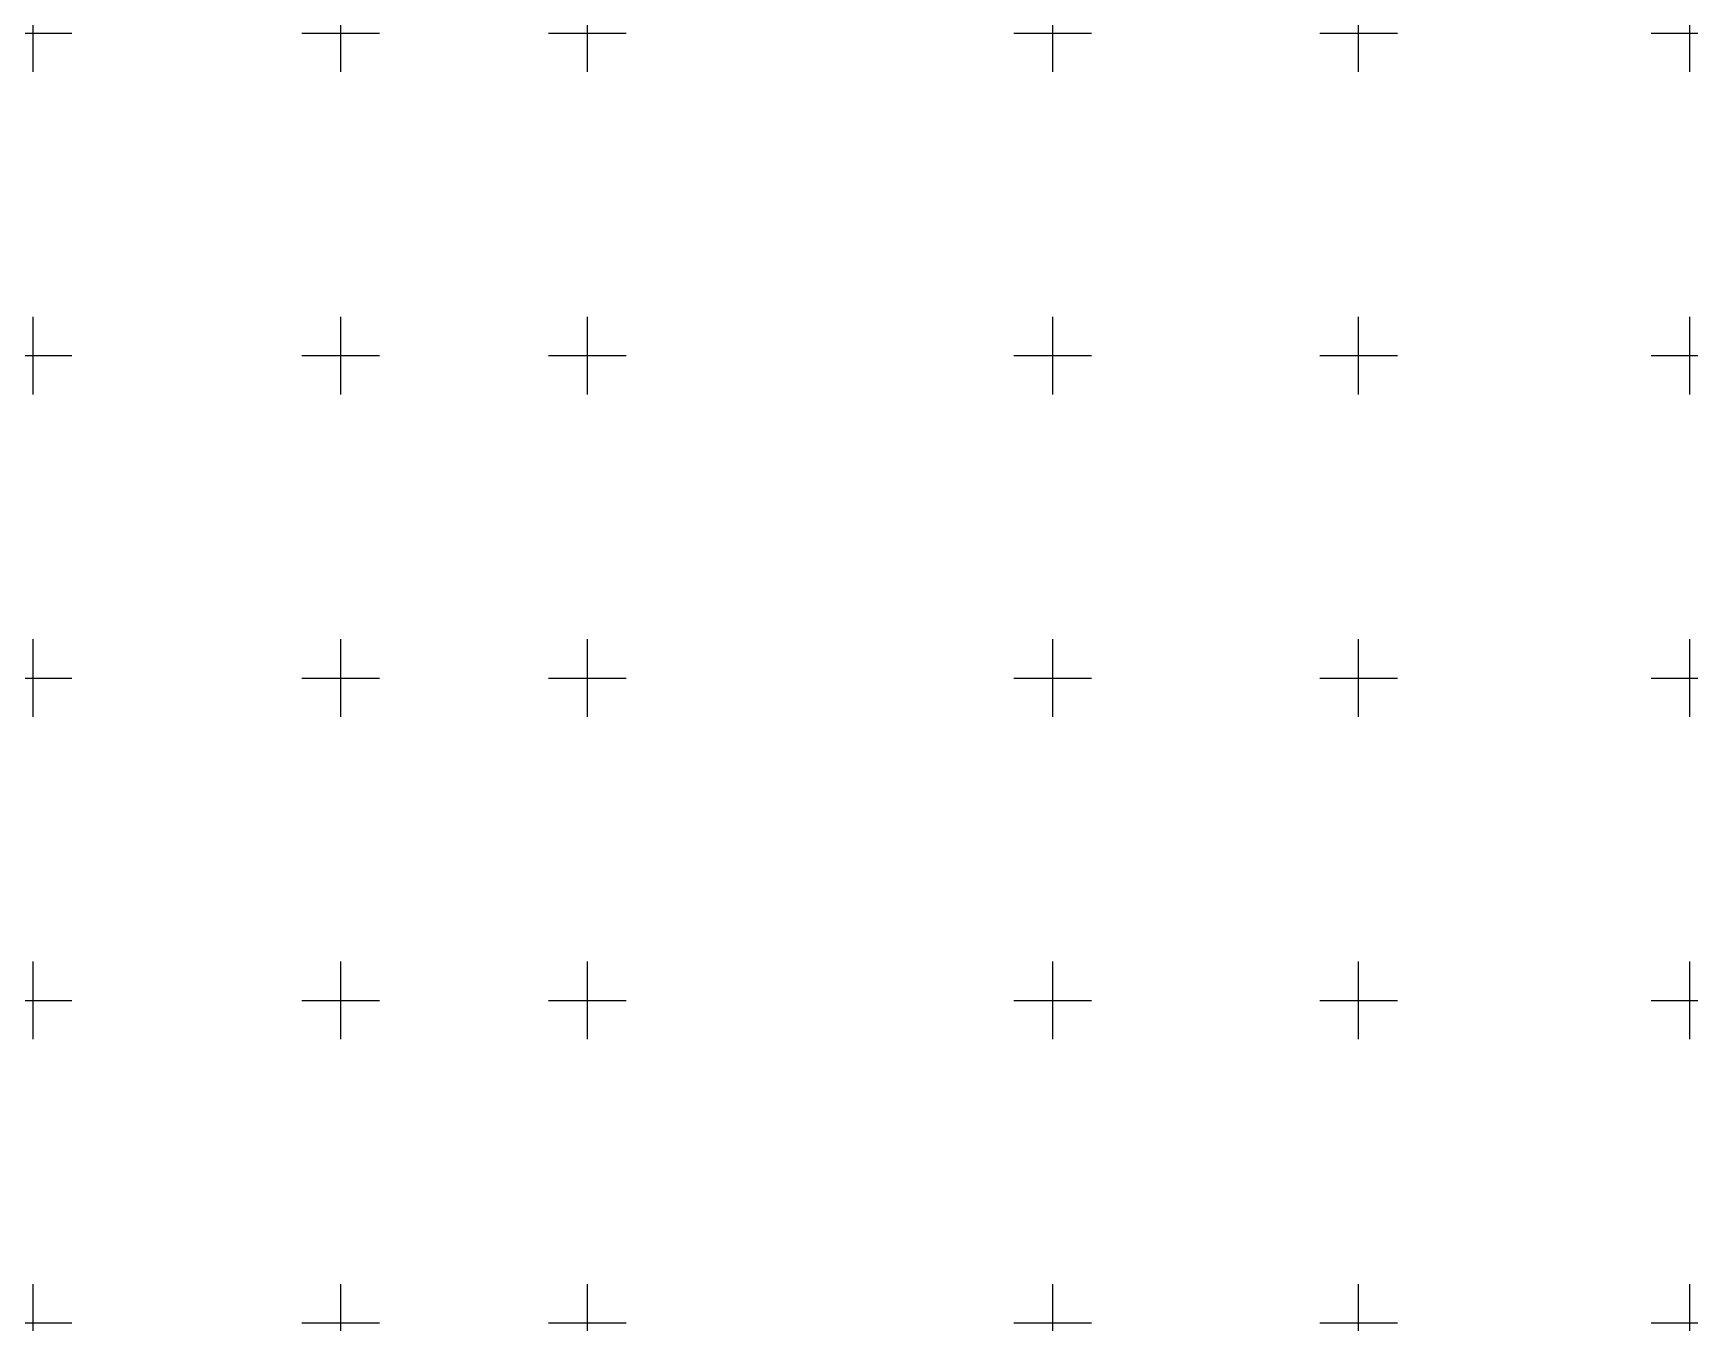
# Model space of a CAD drawing. Extents: x 6.1 to 48.8, y 8.8 to 42.1.
import ezdxf

# ---------------------------------------------------------------- set-up
doc = ezdxf.new("R2010")
doc.units = 0
doc.header["$PDMODE"] = 2
doc.layers.add('_____COLA_COLB__COLC__COLD', color=1, linetype='CONTINUOUS')
doc.layers.add('POINTS', color=1, linetype='CONTINUOUS')

msp = doc.modelspace()

# ---------------------------------------------------------------- linework, layer by layer
at = {"layer": '_____COLA_COLB__COLC__COLD', "color": 0}
for p, q in [((6.096, 42.063, 4.4196), (6.096, 42.063, 4.4704)), ((6.096, 42.063), (6.096, 42.063, 4.4196)), ((6.096, 42.063, 4.4704), (6.096, 42.063, 4.6228)), ((14.0208, 42.063), (14.0208, 42.063, 4.4196)), ((14.0208, 42.063, 4.4704), (14.0208, 42.063, 4.6228)), ((14.0208, 42.063, 4.4196), (14.0208, 42.063, 4.4704)), ((20.3708, 42.063, 4.4704), (20.3708, 42.063, 4.6228)), ((20.3708, 42.063, 4.4196), (20.3708, 42.063, 4.4704)), ((20.3708, 42.063), (20.3708, 42.063, 4.4196)), ((32.3596, 42.063, 4.4196), (32.3596, 42.063, 4.4704)), ((32.3596, 42.063), (32.3596, 42.063, 4.4196)), ((32.3596, 42.063, 4.4704), (32.3596, 42.063, 4.6228)), ((40.2336, 42.063, 4.4196), (40.2336, 42.063, 4.4704)), ((40.2336, 42.063), (40.2336, 42.063, 4.4196)), ((40.2336, 42.063, 4.4704), (40.2336, 42.063, 4.6228)), ((48.768, 42.063), (48.768, 42.063, 4.4196)), ((48.768, 42.063, 4.4704), (48.768, 42.063, 4.6228)), ((48.768, 42.063, 4.4196), (48.768, 42.063, 4.4704)), ((6.096, 33.757, 4.4196), (6.096, 33.757, 4.4704)), ((6.096, 33.757), (6.096, 33.757, 4.4196)), ((6.096, 33.757, 4.4704), (6.096, 33.757, 4.6228)), ((14.0208, 33.757), (14.0208, 33.757, 4.4196)), ((14.0208, 33.757, 4.4704), (14.0208, 33.757, 4.6228)), ((14.0208, 33.757, 4.4196), (14.0208, 33.757, 4.4704)), ((20.3708, 33.757, 4.4704), (20.3708, 33.757, 4.6228)), ((20.3708, 33.757, 4.4196), (20.3708, 33.757, 4.4704)), ((20.3708, 33.757), (20.3708, 33.757, 4.4196)), ((32.3596, 33.757, 4.4196), (32.3596, 33.757, 4.4704)), ((32.3596, 33.757), (32.3596, 33.757, 4.4196)), ((32.3596, 33.757, 4.4704), (32.3596, 33.757, 4.6228)), ((40.2336, 33.757, 4.4196), (40.2336, 33.757, 4.4704)), ((40.2336, 33.757), (40.2336, 33.757, 4.4196)), ((40.2336, 33.757, 4.4704), (40.2336, 33.757, 4.6228)), ((48.768, 33.757), (48.768, 33.757, 4.4196)), ((48.768, 33.757, 4.4704), (48.768, 33.757, 4.6228)), ((48.768, 33.757, 4.4196), (48.768, 33.757, 4.4704)), ((6.096, 25.451, 4.4196), (6.096, 25.451, 4.4704)), ((6.096, 25.451), (6.096, 25.451, 4.4196)), ((6.096, 25.451, 4.4704), (6.096, 25.451, 4.6228)), ((14.0208, 25.451), (14.0208, 25.451, 4.4196)), ((14.0208, 25.451, 4.4704), (14.0208, 25.451, 4.6228)), ((14.0208, 25.451, 4.4196), (14.0208, 25.451, 4.4704)), ((20.3708, 25.451, 4.4704), (20.3708, 25.451, 4.6228)), ((20.3708, 25.451, 4.4196), (20.3708, 25.451, 4.4704)), ((20.3708, 25.451), (20.3708, 25.451, 4.4196)), ((32.3596, 25.451, 4.4704), (32.3596, 25.451, 4.6228)), ((32.3596, 25.451, 4.4196), (32.3596, 25.451, 4.4704)), ((32.3596, 25.451), (32.3596, 25.451, 4.4196)), ((40.2336, 25.451, 4.4196), (40.2336, 25.451, 4.4704)), ((40.2336, 25.451), (40.2336, 25.451, 4.4196)), ((40.2336, 25.451, 4.4704), (40.2336, 25.451, 4.6228)), ((48.768, 25.451), (48.768, 25.451, 4.4196)), ((48.768, 25.451, 4.4704), (48.768, 25.451, 4.6228)), ((48.768, 25.451, 4.4196), (48.768, 25.451, 4.4704)), ((6.096, 17.145, 4.4196), (6.096, 17.145, 4.4704)), ((6.096, 17.145), (6.096, 17.145, 4.4196)), ((6.096, 17.145, 4.4704), (6.096, 17.145, 4.6228)), ((14.0208, 17.145), (14.0208, 17.145, 4.4196)), ((14.0208, 17.145, 4.4704), (14.0208, 17.145, 4.6228)), ((14.0208, 17.145, 4.4196), (14.0208, 17.145, 4.4704)), ((20.3708, 17.145, 4.4704), (20.3708, 17.145, 4.6228)), ((20.3708, 17.145, 4.4196), (20.3708, 17.145, 4.4704)), ((20.3708, 17.145), (20.3708, 17.145, 4.4196)), ((32.3596, 17.145, 4.4704), (32.3596, 17.145, 4.6228)), ((32.3596, 17.145, 4.4196), (32.3596, 17.145, 4.4704)), ((32.3596, 17.145), (32.3596, 17.145, 4.4196)), ((40.2336, 17.145, 4.4196), (40.2336, 17.145, 4.4704)), ((40.2336, 17.145), (40.2336, 17.145, 4.4196)), ((40.2336, 17.145, 4.4704), (40.2336, 17.145, 4.6228)), ((48.768, 17.145), (48.768, 17.145, 4.4196)), ((48.768, 17.145, 4.4704), (48.768, 17.145, 4.6228)), ((48.768, 17.145, 4.4196), (48.768, 17.145, 4.4704)), ((6.096, 8.839), (6.096, 8.839, 4.4196)), ((6.096, 8.839, 4.4704), (6.096, 8.839, 4.6228)), ((6.096, 8.839, 4.4196), (6.096, 8.839, 4.4704)), ((14.0208, 8.839, 4.4196), (14.0208, 8.839, 4.4704)), ((14.0208, 8.839), (14.0208, 8.839, 4.4196)), ((14.0208, 8.839, 4.4704), (14.0208, 8.839, 4.6228)), ((20.3708, 8.839), (20.3708, 8.839, 4.4196)), ((20.3708, 8.839, 4.4704), (20.3708, 8.839, 4.6228)), ((20.3708, 8.839, 4.4196), (20.3708, 8.839, 4.4704)), ((32.3596, 8.839), (32.3596, 8.839, 4.4196)), ((32.3596, 8.839, 4.4704), (32.3596, 8.839, 4.6228)), ((32.3596, 8.839, 4.4196), (32.3596, 8.839, 4.4704)), ((40.2336, 8.839), (40.2336, 8.839, 4.4196)), ((40.2336, 8.839, 4.4704), (40.2336, 8.839, 4.6228)), ((40.2336, 8.839, 4.4196), (40.2336, 8.839, 4.4704)), ((48.768, 8.839, 4.4196), (48.768, 8.839, 4.4704)), ((48.768, 8.839), (48.768, 8.839, 4.4196)), ((48.768, 8.839, 4.4704), (48.768, 8.839, 4.6228))]:
    msp.add_line(p, q, dxfattribs=at)
at = {"layer": 'POINTS', "color": 0}
for p in [(6.096, 42.063), (6.096, 42.063, 4.4196), (6.096, 42.063, 4.4704), (6.096, 42.063, 4.6228), (14.0208, 42.063), (14.0208, 42.063, 4.4196), (14.0208, 42.063, 4.4704), (14.0208, 42.063, 4.6228), (20.3708, 42.063, 4.4196), (20.3708, 42.063, 4.4704), (20.3708, 42.063, 4.6228), (20.3708, 42.063), (32.3596, 42.063), (32.3596, 42.063, 4.4196), (32.3596, 42.063, 4.4704), (32.3596, 42.063, 4.6228), (40.2336, 42.063), (40.2336, 42.063, 4.4196), (40.2336, 42.063, 4.4704), (40.2336, 42.063, 4.6228), (48.768, 42.063, 4.6228), (48.768, 42.063), (48.768, 42.063, 4.4196), (48.768, 42.063, 4.4704), (6.096, 33.757), (6.096, 33.757, 4.4196), (6.096, 33.757, 4.4704), (6.096, 33.757, 4.6228), (14.0208, 33.757), (14.0208, 33.757, 4.4196), (14.0208, 33.757, 4.4704), (14.0208, 33.757, 4.6228), (20.3708, 33.757), (20.3708, 33.757, 4.4196), (20.3708, 33.757, 4.4704), (20.3708, 33.757, 4.6228), (32.3596, 33.757), (32.3596, 33.757, 4.4196), (32.3596, 33.757, 4.4704), (32.3596, 33.757, 4.6228), (40.2336, 33.757), (40.2336, 33.757, 4.4196), (40.2336, 33.757, 4.4704), (40.2336, 33.757, 4.6228), (48.768, 33.757), (48.768, 33.757, 4.4196), (48.768, 33.757, 4.4704), (48.768, 33.757, 4.6228), (6.096, 25.451), (6.096, 25.451, 4.4196), (6.096, 25.451, 4.4704), (6.096, 25.451, 4.6228), (14.0208, 25.451), (14.0208, 25.451, 4.4196), (14.0208, 25.451, 4.4704), (14.0208, 25.451, 4.6228), (20.3708, 25.451, 4.4196), (20.3708, 25.451, 4.4704), (20.3708, 25.451, 4.6228), (20.3708, 25.451), (32.3596, 25.451), (32.3596, 25.451, 4.4196), (32.3596, 25.451, 4.4704), (32.3596, 25.451, 4.6228), (40.2336, 25.451, 4.4196), (40.2336, 25.451), (40.2336, 25.451, 4.4704), (40.2336, 25.451, 4.6228), (48.768, 25.451), (48.768, 25.451, 4.4196), (48.768, 25.451, 4.4704), (48.768, 25.451, 4.6228), (6.096, 17.145), (6.096, 17.145, 4.4196), (6.096, 17.145, 4.4704), (6.096, 17.145, 4.6228), (14.0208, 17.145), (14.0208, 17.145, 4.4196), (14.0208, 17.145, 4.4704), (14.0208, 17.145, 4.6228), (20.3708, 17.145), (20.3708, 17.145, 4.4196), (20.3708, 17.145, 4.4704), (20.3708, 17.145, 4.6228), (32.3596, 17.145, 4.4704), (32.3596, 17.145, 4.6228), (32.3596, 17.145, 4.4196), (32.3596, 17.145), (40.2336, 17.145), (40.2336, 17.145, 4.4196), (40.2336, 17.145, 4.4704), (40.2336, 17.145, 4.6228), (48.768, 17.145), (48.768, 17.145, 4.4196), (48.768, 17.145, 4.4704), (48.768, 17.145, 4.6228), (6.096, 8.839), (6.096, 8.839, 4.4196), (6.096, 8.839, 4.4704), (6.096, 8.839, 4.6228), (14.0208, 8.839), (14.0208, 8.839, 4.4196), (14.0208, 8.839, 4.4704), (14.0208, 8.839, 4.6228), (20.3708, 8.839), (20.3708, 8.839, 4.4196), (20.3708, 8.839, 4.4704), (20.3708, 8.839, 4.6228), (32.3596, 8.839), (32.3596, 8.839, 4.4196), (32.3596, 8.839, 4.4704), (32.3596, 8.839, 4.6228), (40.2336, 8.839), (40.2336, 8.839, 4.4196), (40.2336, 8.839, 4.4704), (40.2336, 8.839, 4.6228), (48.768, 8.839, 4.6228), (48.768, 8.839), (48.768, 8.839, 4.4196), (48.768, 8.839, 4.4704)]:
    msp.add_point(p, dxfattribs=at)

doc.saveas('drawing.dxf')
